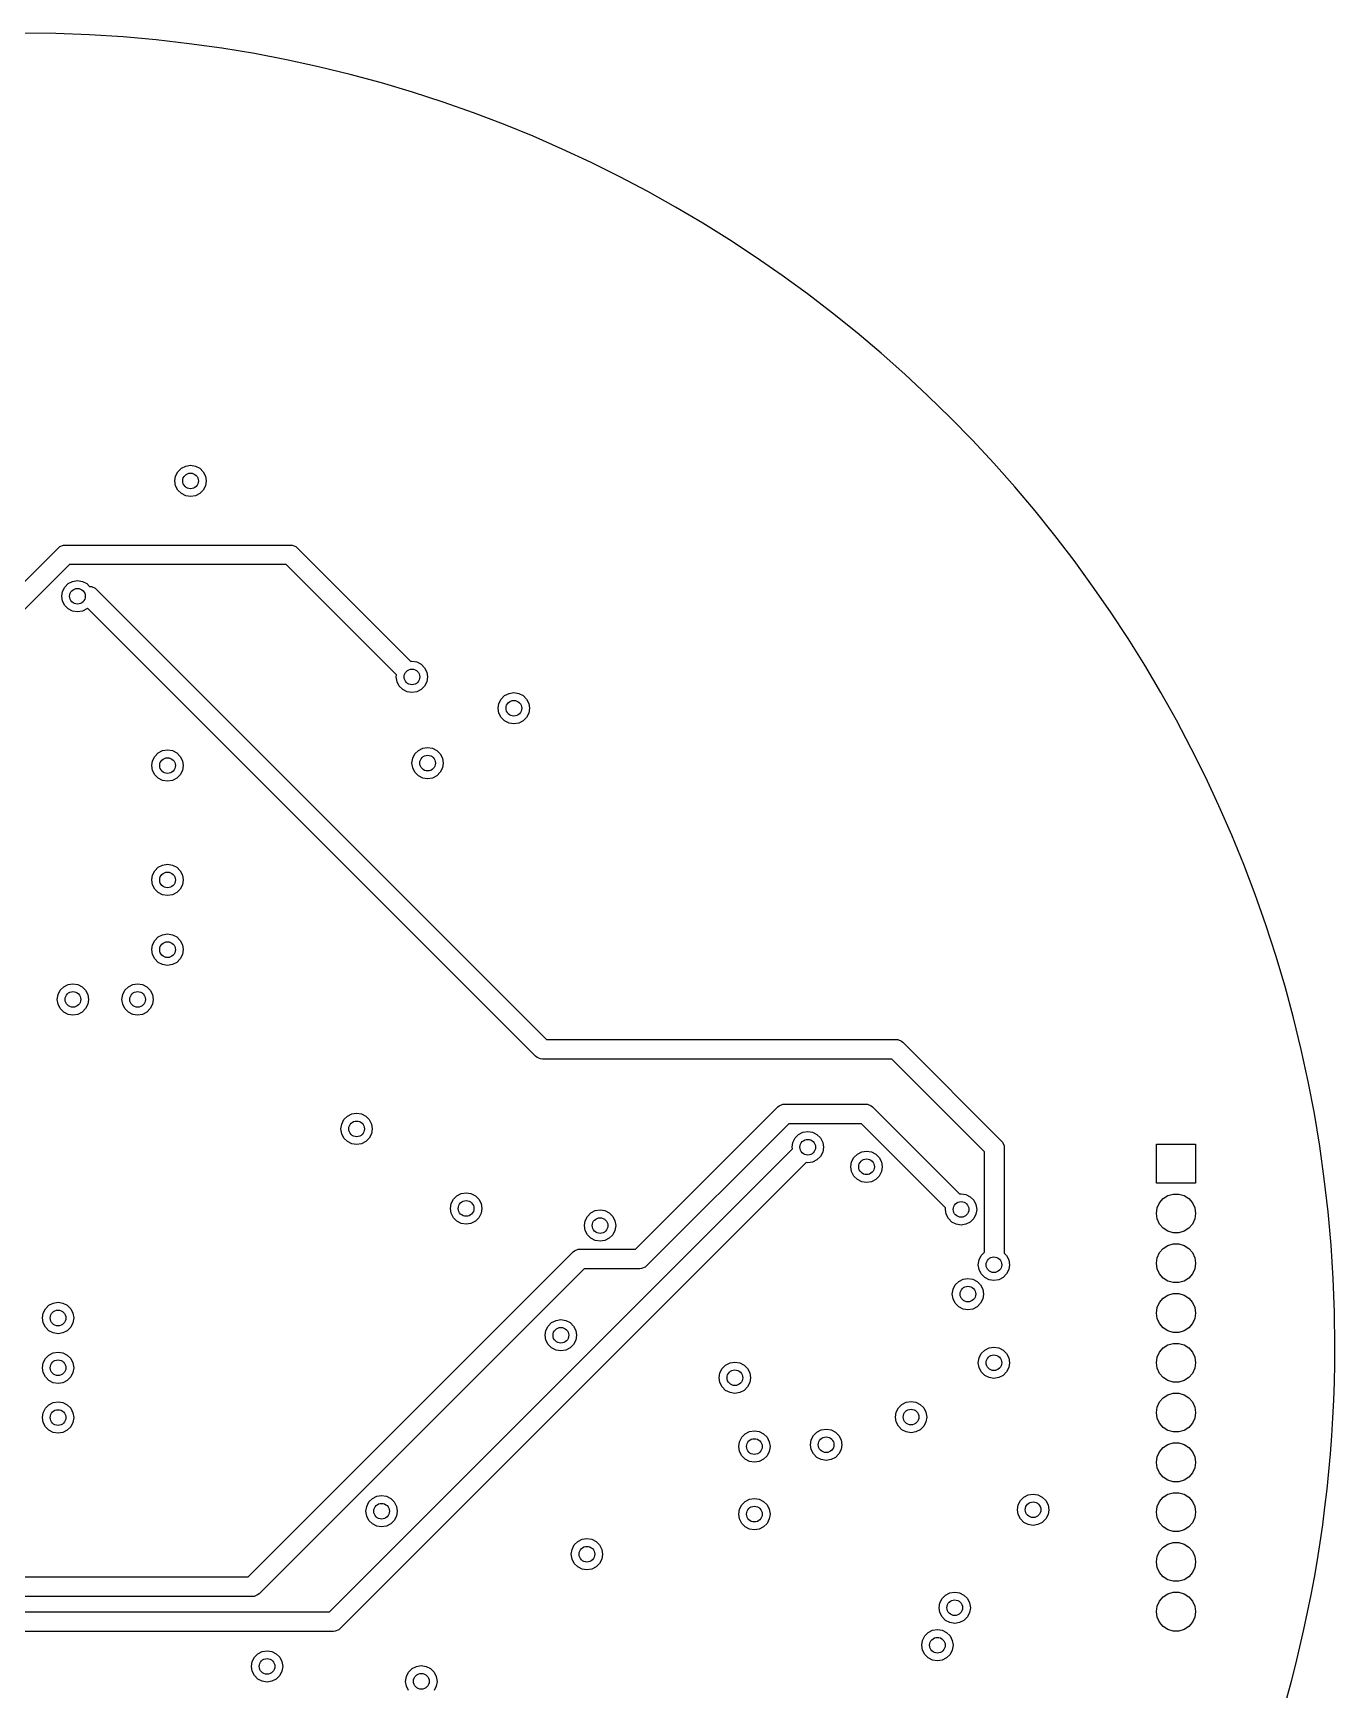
# Model space of a CAD drawing. Extents: x 116 to 183, y -110.2 to -37.6.
# Drawn here: x 149.73 to 182.95, y -79.85 to -37.57 of the extents above; entities that cross this region are included whole.
import ezdxf

# ---------------------------------------------------------------- set-up
doc = ezdxf.new("R2010")
doc.units = 0
doc.layers.add('BLACK', color=7, linetype='CONTINUOUS')

msp = doc.modelspace()

# ---------------------------------------------------------------- linework, layer by layer
at = {"layer": 'BLACK', "linetype": 'CONTINUOUS'}
for p, q in [((153.626393, -48.619577), (153.75, -48.6)), ((153.75, -48.6), (153.873607, -48.619577)), ((153.35, -49), (153.369577, -48.876393)), ((153.369577, -49.123607), (153.35, -49)), ((153.369577, -48.876393), (153.426393, -48.764886)), ((153.426393, -48.764886), (153.514886, -48.676393)), ((153.514886, -48.676393), (153.626393, -48.619577)), ((153.873607, -48.619577), (153.985114, -48.676393)), ((153.985114, -48.676393), (154.073607, -48.764886)), ((154.073607, -48.764886), (154.130423, -48.876393)), ((154.130423, -48.876393), (154.15, -49)), ((154.15, -49), (154.130423, -49.123607)), ((153.426393, -49.235114), (153.369577, -49.123607)), ((153.514886, -49.323607), (153.426393, -49.235114)), ((153.626393, -49.380423), (153.514886, -49.323607)), ((153.75, -49.4), (153.626393, -49.380423)), ((153.873607, -49.380423), (153.75, -49.4)), ((153.985114, -49.323607), (153.873607, -49.380423)), ((154.073607, -49.235114), (153.985114, -49.323607)), ((154.130423, -49.123607), (154.073607, -49.235114)), ((141.262223, -59.823562), (150.377562, -50.708223)), ((150.377562, -50.708223), (150.415441, -50.677137)), ((150.415441, -50.677137), (150.415446, -50.677133)), ((150.415446, -50.677133), (150.505566, -50.639804)), ((150.505566, -50.639804), (150.554339, -50.635)), ((150.554339, -50.635), (156.295, -50.635)), ((156.295, -50.635), (156.343773, -50.639804)), ((156.343773, -50.639804), (156.433893, -50.677133)), ((156.433893, -50.677133), (156.433897, -50.677137)), ((156.433897, -50.677137), (156.471777, -50.708223)), ((156.471777, -50.708223), (159.368537, -53.604983)), ((150.657893, -51.135), (141.689, -60.103893)), ((156.191446, -51.135), (150.657893, -51.135)), ((159.007717, -53.951271), (156.191446, -51.135)), ((150.629886, -51.619393), (150.741393, -51.562577)), ((150.741393, -51.562577), (150.865, -51.543)), ((150.865, -51.543), (150.988607, -51.562577)), ((150.988607, -51.562577), (151.100114, -51.619393)), ((150.465, -51.943), (150.484577, -51.819393)), ((150.484577, -52.066607), (150.465, -51.943)), ((150.484577, -51.819393), (150.541393, -51.707886)), ((150.541393, -51.707886), (150.629886, -51.619393)), ((151.100114, -51.619393), (151.173799, -51.693078)), ((151.173799, -51.693078), (151.221773, -51.697804)), ((151.221773, -51.697804), (151.311893, -51.735133)), ((151.311893, -51.735133), (151.311897, -51.735137)), ((151.311897, -51.735137), (151.349777, -51.766223)), ((151.349777, -51.766223), (162.833554, -63.25)), ((150.541393, -52.178114), (150.484577, -52.066607)), ((150.629886, -52.266607), (150.541393, -52.178114)), ((150.741393, -52.323423), (150.629886, -52.266607)), ((150.865, -52.343), (150.741393, -52.323423)), ((150.988607, -52.323423), (150.865, -52.343)), ((151.100114, -52.266607), (150.988607, -52.323423)), ((151.121583, -52.245137), (151.100114, -52.266607)), ((162.553223, -63.676777), (151.121583, -52.245137)), ((159.368537, -53.604983), (159.4, -53.6)), ((159.4, -53.6), (159.523607, -53.619577)), ((159.523607, -53.619577), (159.635114, -53.676393)), ((159.635114, -53.676393), (159.723607, -53.764886)), ((159, -54), (159.007717, -53.951271)), ((159.019577, -54.123607), (159, -54)), ((159.723607, -53.764886), (159.780423, -53.876393)), ((159.780423, -53.876393), (159.8, -54)), ((159.8, -54), (159.780423, -54.123607)), ((159.076393, -54.235114), (159.019577, -54.123607)), ((159.164886, -54.323607), (159.076393, -54.235114)), ((159.276393, -54.380423), (159.164886, -54.323607)), ((159.4, -54.4), (159.276393, -54.380423)), ((159.523607, -54.380423), (159.4, -54.4)), ((159.635114, -54.323607), (159.523607, -54.380423)), ((159.723607, -54.235114), (159.635114, -54.323607)), ((159.780423, -54.123607), (159.723607, -54.235114)), ((161.676393, -54.564886), (161.764886, -54.476393)), ((161.764886, -54.476393), (161.876393, -54.419577)), ((161.876393, -54.419577), (162, -54.4)), ((162, -54.4), (162.123607, -54.419577)), ((162.123607, -54.419577), (162.235114, -54.476393)), ((162.235114, -54.476393), (162.323607, -54.564886)), ((161.6, -54.8), (161.619577, -54.676393)), ((161.619577, -54.923607), (161.6, -54.8)), ((161.619577, -54.676393), (161.676393, -54.564886)), ((161.676393, -55.035114), (161.619577, -54.923607)), ((162.323607, -54.564886), (162.380423, -54.676393)), ((162.380423, -54.923607), (162.323607, -55.035114)), ((162.380423, -54.676393), (162.4, -54.8)), ((162.4, -54.8), (162.380423, -54.923607)), ((161.764886, -55.123607), (161.676393, -55.035114)), ((161.876393, -55.180423), (161.764886, -55.123607)), ((162, -55.2), (161.876393, -55.180423)), ((162.123607, -55.180423), (162, -55.2)), ((162.235114, -55.123607), (162.123607, -55.180423)), ((162.323607, -55.035114), (162.235114, -55.123607)), ((152.762, -56.262564), (152.781577, -56.138957)), ((152.781577, -56.138957), (152.838393, -56.02745)), ((152.838393, -56.02745), (152.926886, -55.938957)), ((152.926886, -55.938957), (153.038393, -55.882141)), ((153.038393, -55.882141), (153.162, -55.862564)), ((153.162, -55.862564), (153.285607, -55.882141)), ((153.285607, -55.882141), (153.397114, -55.938957)), ((153.397114, -55.938957), (153.485607, -56.02745)), ((153.485607, -56.02745), (153.542423, -56.138957)), ((153.542423, -56.138957), (153.562, -56.262564)), ((159.4, -56.2), (159.419577, -56.076393)), ((159.419577, -56.323607), (159.4, -56.2)), ((159.419577, -56.076393), (159.476393, -55.964886)), ((159.476393, -55.964886), (159.564886, -55.876393)), ((159.564886, -55.876393), (159.676393, -55.819577)), ((159.676393, -55.819577), (159.8, -55.8)), ((159.8, -55.8), (159.923607, -55.819577)), ((159.923607, -55.819577), (160.035114, -55.876393)), ((160.035114, -55.876393), (160.123607, -55.964886)), ((160.123607, -55.964886), (160.180423, -56.076393)), ((160.180423, -56.076393), (160.2, -56.2)), ((160.2, -56.2), (160.180423, -56.323607)), ((152.781577, -56.386171), (152.762, -56.262564)), ((152.838393, -56.497678), (152.781577, -56.386171)), ((152.926886, -56.586171), (152.838393, -56.497678)), ((153.038393, -56.642987), (152.926886, -56.586171)), ((153.162, -56.662564), (153.038393, -56.642987)), ((153.285607, -56.642987), (153.162, -56.662564)), ((153.397114, -56.586171), (153.285607, -56.642987)), ((153.485607, -56.497678), (153.397114, -56.586171)), ((153.542423, -56.386171), (153.485607, -56.497678)), ((153.562, -56.262564), (153.542423, -56.386171)), ((159.476393, -56.435114), (159.419577, -56.323607)), ((159.564886, -56.523607), (159.476393, -56.435114)), ((159.676393, -56.580423), (159.564886, -56.523607)), ((159.8, -56.6), (159.676393, -56.580423)), ((159.923607, -56.580423), (159.8, -56.6)), ((160.035114, -56.523607), (159.923607, -56.580423)), ((160.123607, -56.435114), (160.035114, -56.523607)), ((160.180423, -56.323607), (160.123607, -56.435114)), ((152.762, -59.182), (152.781577, -59.058393)), ((152.781577, -59.058393), (152.838393, -58.946886)), ((152.838393, -58.946886), (152.926886, -58.858393)), ((152.926886, -58.858393), (153.038393, -58.801577)), ((153.038393, -58.801577), (153.162, -58.782)), ((153.162, -58.782), (153.285607, -58.801577)), ((153.285607, -58.801577), (153.397114, -58.858393)), ((153.397114, -58.858393), (153.485607, -58.946886)), ((153.485607, -58.946886), (153.542423, -59.058393)), ((153.542423, -59.058393), (153.562, -59.182)), ((152.781577, -59.305607), (152.762, -59.182)), ((152.838393, -59.417114), (152.781577, -59.305607)), ((152.926886, -59.505607), (152.838393, -59.417114)), ((153.038393, -59.562423), (152.926886, -59.505607)), ((153.162, -59.582), (153.038393, -59.562423)), ((153.285607, -59.562423), (153.162, -59.582)), ((153.397114, -59.505607), (153.285607, -59.562423)), ((153.485607, -59.417114), (153.397114, -59.505607)), ((153.542423, -59.305607), (153.485607, -59.417114)), ((153.562, -59.182), (153.542423, -59.305607)), ((152.762, -60.96), (152.781577, -60.836393)), ((152.781577, -60.836393), (152.838393, -60.724886)), ((152.838393, -60.724886), (152.926886, -60.636393)), ((152.926886, -60.636393), (153.038393, -60.579577)), ((153.038393, -60.579577), (153.162, -60.56)), ((153.162, -60.56), (153.285607, -60.579577)), ((153.285607, -60.579577), (153.397114, -60.636393)), ((153.397114, -60.636393), (153.485607, -60.724886)), ((153.485607, -60.724886), (153.542423, -60.836393)), ((153.542423, -60.836393), (153.562, -60.96)), ((152.781577, -61.083607), (152.762, -60.96)), ((152.838393, -61.195114), (152.781577, -61.083607)), ((152.926886, -61.283607), (152.838393, -61.195114)), ((153.038393, -61.340423), (152.926886, -61.283607)), ((153.397114, -61.283607), (153.285607, -61.340423)), ((153.485607, -61.195114), (153.397114, -61.283607)), ((153.542423, -61.083607), (153.485607, -61.195114)), ((153.562, -60.96), (153.542423, -61.083607)), ((153.162, -61.36), (153.038393, -61.340423)), ((153.285607, -61.340423), (153.162, -61.36)), ((150.349, -62.23), (150.368577, -62.106393)), ((150.368577, -62.106393), (150.425393, -61.994886)), ((150.425393, -61.994886), (150.513886, -61.906393)), ((150.513886, -61.906393), (150.625393, -61.849577)), ((150.625393, -61.849577), (150.749, -61.83)), ((150.749, -61.83), (150.872607, -61.849577)), ((150.872607, -61.849577), (150.984114, -61.906393)), ((150.984114, -61.906393), (151.072607, -61.994886)), ((151.072607, -61.994886), (151.129423, -62.106393)), ((151.129423, -62.106393), (151.149, -62.23)), ((152, -62.23), (152.019577, -62.106393)), ((152.019577, -62.106393), (152.076393, -61.994886)), ((152.076393, -61.994886), (152.164886, -61.906393)), ((152.164886, -61.906393), (152.276393, -61.849577)), ((152.276393, -61.849577), (152.4, -61.83)), ((152.4, -61.83), (152.523607, -61.849577)), ((152.523607, -61.849577), (152.635114, -61.906393)), ((152.635114, -61.906393), (152.723607, -61.994886)), ((152.723607, -61.994886), (152.780423, -62.106393)), ((152.780423, -62.106393), (152.8, -62.23)), ((150.368577, -62.353607), (150.349, -62.23)), ((150.425393, -62.465114), (150.368577, -62.353607)), ((150.513886, -62.553607), (150.425393, -62.465114)), ((150.625393, -62.610423), (150.513886, -62.553607)), ((150.984114, -62.553607), (150.872607, -62.610423)), ((151.072607, -62.465114), (150.984114, -62.553607)), ((151.129423, -62.353607), (151.072607, -62.465114)), ((151.149, -62.23), (151.129423, -62.353607)), ((152.019577, -62.353607), (152, -62.23)), ((152.076393, -62.465114), (152.019577, -62.353607)), ((152.164886, -62.553607), (152.076393, -62.465114)), ((152.276393, -62.610423), (152.164886, -62.553607)), ((152.635114, -62.553607), (152.523607, -62.610423)), ((152.723607, -62.465114), (152.635114, -62.553607)), ((152.780423, -62.353607), (152.723607, -62.465114)), ((152.8, -62.23), (152.780423, -62.353607)), ((150.749, -62.63), (150.625393, -62.610423)), ((150.872607, -62.610423), (150.749, -62.63)), ((152.4, -62.63), (152.276393, -62.610423)), ((152.523607, -62.610423), (152.4, -62.63)), ((162.833554, -63.25), (171.75, -63.25)), ((171.75, -63.25), (171.798773, -63.254804)), ((171.798773, -63.254804), (171.888893, -63.292133)), ((171.888893, -63.292133), (171.888897, -63.292137)), ((171.888897, -63.292137), (171.926777, -63.323223)), ((171.926777, -63.323223), (174.439277, -65.835724)), ((162.591102, -63.707862), (162.553223, -63.676777)), ((162.591107, -63.707867), (162.591102, -63.707862)), ((162.681227, -63.745196), (162.591107, -63.707867)), ((162.73, -63.75), (162.681227, -63.745196)), ((171.646446, -63.75), (162.73, -63.75)), ((174.0125, -66.116053), (171.646446, -63.75)), ((165.107446, -68.6), (168.734223, -64.973223)), ((168.734223, -64.973223), (168.772102, -64.942137)), ((168.772102, -64.942137), (168.772107, -64.942133)), ((168.772107, -64.942133), (168.862227, -64.904804)), ((168.862227, -64.904804), (168.911, -64.9)), ((168.911, -64.9), (170.975, -64.9)), ((170.975, -64.9), (171.023773, -64.904804)), ((171.023773, -64.904804), (171.113893, -64.942133)), ((171.113893, -64.942133), (171.113897, -64.942137)), ((171.113897, -64.942137), (171.151777, -64.973223)), ((171.151777, -64.973223), (173.372403, -67.19385)), ((157.588, -65.532), (157.607577, -65.408393)), ((157.607577, -65.408393), (157.664393, -65.296886)), ((157.664393, -65.296886), (157.752886, -65.208393)), ((157.752886, -65.208393), (157.864393, -65.151577)), ((157.864393, -65.151577), (157.988, -65.132)), ((157.988, -65.132), (158.111607, -65.151577)), ((158.111607, -65.151577), (158.223114, -65.208393)), ((158.223114, -65.208393), (158.311607, -65.296886)), ((158.311607, -65.296886), (158.368423, -65.408393)), ((158.368423, -65.408393), (158.388, -65.532)), ((169.014554, -65.4), (165.387777, -69.026777)), ((170.871446, -65.4), (169.014554, -65.4)), ((173.01885, -67.547403), (170.871446, -65.4)), ((157.607577, -65.655607), (157.588, -65.532)), ((157.664393, -65.767114), (157.607577, -65.655607)), ((157.752886, -65.855607), (157.664393, -65.767114)), ((157.864393, -65.912423), (157.752886, -65.855607)), ((157.988, -65.932), (157.864393, -65.912423)), ((158.111607, -65.912423), (157.988, -65.932)), ((158.223114, -65.855607), (158.111607, -65.912423)), ((158.311607, -65.767114), (158.223114, -65.855607)), ((158.368423, -65.655607), (158.311607, -65.767114)), ((158.388, -65.532), (158.368423, -65.655607)), ((169.1, -66), (169.119577, -65.876393)), ((169.119577, -65.876393), (169.176393, -65.764886)), ((169.176393, -65.764886), (169.264886, -65.676393)), ((169.264886, -65.676393), (169.376393, -65.619577)), ((169.376393, -65.619577), (169.5, -65.6)), ((169.5, -65.6), (169.623607, -65.619577)), ((169.623607, -65.619577), (169.735114, -65.676393)), ((169.735114, -65.676393), (169.823607, -65.764886)), ((169.823607, -65.764886), (169.880423, -65.876393)), ((169.880423, -65.876393), (169.9, -66)), ((174.439277, -65.835724), (174.470368, -65.873608)), ((174.470368, -65.873608), (174.507697, -65.963728)), ((178.396, -66.921), (178.396, -65.921)), ((178.396, -65.921), (179.396, -65.921)), ((179.396, -65.921), (179.396, -66.921)), ((157.291446, -77.855), (169.10635, -66.040095)), ((169.10635, -66.040095), (169.1, -66)), ((169.735114, -66.323607), (169.623607, -66.380423)), ((169.823607, -66.235114), (169.735114, -66.323607)), ((169.880423, -66.123607), (169.823607, -66.235114)), ((169.9, -66), (169.880423, -66.123607)), ((170.619577, -66.376393), (170.676393, -66.264886)), ((170.676393, -66.264886), (170.764886, -66.176393)), ((170.764886, -66.176393), (170.876393, -66.119577)), ((170.876393, -66.119577), (171, -66.1)), ((171, -66.1), (171.123607, -66.119577)), ((171.123607, -66.119577), (171.235114, -66.176393)), ((171.235114, -66.176393), (171.323607, -66.264886)), ((171.323607, -66.264886), (171.380423, -66.376393)), ((174.0125, -68.678779), (174.0125, -66.116053)), ((174.507697, -65.963728), (174.507697, -65.963737)), ((174.507697, -65.963737), (174.5125, -66.0125)), ((174.5125, -66.0125), (174.5125, -68.703779)), ((169.459904, -66.393649), (157.571777, -78.281777)), ((169.5, -66.4), (169.459904, -66.393649)), ((169.623607, -66.380423), (169.5, -66.4)), ((170.6, -66.5), (170.619577, -66.376393)), ((170.619577, -66.623607), (170.6, -66.5)), ((170.676393, -66.735114), (170.619577, -66.623607)), ((170.764886, -66.823607), (170.676393, -66.735114)), ((171.323607, -66.735114), (171.235114, -66.823607)), ((171.380423, -66.623607), (171.323607, -66.735114)), ((171.380423, -66.376393), (171.4, -66.5)), ((171.4, -66.5), (171.380423, -66.623607)), ((160.546886, -67.240393), (160.658393, -67.183577)), ((160.658393, -67.183577), (160.782, -67.164)), ((160.782, -67.164), (160.905607, -67.183577)), ((160.905607, -67.183577), (161.017114, -67.240393)), ((170.876393, -66.880423), (170.764886, -66.823607)), ((171, -66.9), (170.876393, -66.880423)), ((171.123607, -66.880423), (171, -66.9)), ((171.235114, -66.823607), (171.123607, -66.880423)), ((173.372403, -67.19385), (173.4125, -67.1875)), ((173.4125, -67.1875), (173.536107, -67.207077)), ((173.536107, -67.207077), (173.647614, -67.263893)), ((179.396, -66.921), (178.396, -66.921)), ((178.688292, -67.236184), (178.824843, -67.196089)), ((178.824843, -67.196089), (178.967157, -67.196089)), ((178.967157, -67.196089), (179.103708, -67.236184)), ((160.382, -67.564), (160.401577, -67.440393)), ((160.401577, -67.687607), (160.382, -67.564)), ((160.401577, -67.440393), (160.458393, -67.328886)), ((160.458393, -67.328886), (160.546886, -67.240393)), ((161.017114, -67.240393), (161.105607, -67.328886)), ((161.105607, -67.328886), (161.162423, -67.440393)), ((161.162423, -67.440393), (161.182, -67.564)), ((161.182, -67.564), (161.162423, -67.687607)), ((163.964886, -67.676393), (164.076393, -67.619577)), ((164.076393, -67.619577), (164.2, -67.6)), ((164.2, -67.6), (164.323607, -67.619577)), ((164.323607, -67.619577), (164.435114, -67.676393)), ((173.0125, -67.5875), (173.01885, -67.547403)), ((173.032077, -67.711107), (173.0125, -67.5875)), ((173.647614, -67.263893), (173.736107, -67.352386)), ((173.736107, -67.352386), (173.792923, -67.463893)), ((173.792923, -67.463893), (173.8125, -67.5875)), ((173.8125, -67.5875), (173.792923, -67.711107)), ((178.396, -67.691), (178.416254, -67.550134)), ((178.416254, -67.550134), (178.475373, -67.42068)), ((178.475373, -67.42068), (178.56857, -67.313125)), ((178.56857, -67.313125), (178.688292, -67.236184)), ((179.103708, -67.236184), (179.22343, -67.313125)), ((179.22343, -67.313125), (179.316627, -67.42068)), ((179.316627, -67.42068), (179.375746, -67.550134)), ((179.375746, -67.550134), (179.396, -67.691)), ((160.458393, -67.799114), (160.401577, -67.687607)), ((160.546886, -67.887607), (160.458393, -67.799114)), ((160.658393, -67.944423), (160.546886, -67.887607)), ((160.782, -67.964), (160.658393, -67.944423)), ((160.905607, -67.944423), (160.782, -67.964)), ((161.017114, -67.887607), (160.905607, -67.944423)), ((161.105607, -67.799114), (161.017114, -67.887607)), ((161.162423, -67.687607), (161.105607, -67.799114)), ((163.8, -68), (163.819577, -67.876393)), ((163.819577, -68.123607), (163.8, -68)), ((163.819577, -67.876393), (163.876393, -67.764886)), ((163.876393, -67.764886), (163.964886, -67.676393)), ((164.435114, -67.676393), (164.523607, -67.764886)), ((164.523607, -67.764886), (164.580423, -67.876393)), ((164.580423, -67.876393), (164.6, -68)), ((164.6, -68), (164.580423, -68.123607)), ((173.088893, -67.822614), (173.032077, -67.711107)), ((173.177386, -67.911107), (173.088893, -67.822614)), ((173.288893, -67.967923), (173.177386, -67.911107)), ((173.4125, -67.9875), (173.288893, -67.967923)), ((173.536107, -67.967923), (173.4125, -67.9875)), ((173.647614, -67.911107), (173.536107, -67.967923)), ((173.736107, -67.822614), (173.647614, -67.911107)), ((173.792923, -67.711107), (173.736107, -67.822614)), ((178.416254, -67.831866), (178.396, -67.691)), ((178.475373, -67.96132), (178.416254, -67.831866)), ((178.56857, -68.068875), (178.475373, -67.96132)), ((179.316627, -67.96132), (179.22343, -68.068875)), ((179.375746, -67.831866), (179.316627, -67.96132)), ((179.396, -67.691), (179.375746, -67.831866)), ((163.876393, -68.235114), (163.819577, -68.123607)), ((163.964886, -68.323607), (163.876393, -68.235114)), ((164.076393, -68.380423), (163.964886, -68.323607)), ((164.2, -68.4), (164.076393, -68.380423)), ((164.323607, -68.380423), (164.2, -68.4)), ((164.435114, -68.323607), (164.323607, -68.380423)), ((164.523607, -68.235114), (164.435114, -68.323607)), ((164.580423, -68.123607), (164.523607, -68.235114)), ((178.688292, -68.145816), (178.56857, -68.068875)), ((178.824843, -68.185911), (178.688292, -68.145816)), ((178.688292, -68.506184), (178.824843, -68.466089)), ((178.967157, -68.185911), (178.824843, -68.185911)), ((178.824843, -68.466089), (178.967157, -68.466089)), ((179.103708, -68.145816), (178.967157, -68.185911)), ((178.967157, -68.466089), (179.103708, -68.506184)), ((179.22343, -68.068875), (179.103708, -68.145816)), ((155.217446, -76.966), (163.510224, -68.673223)), ((163.510224, -68.673223), (163.548108, -68.642132)), ((163.548108, -68.642132), (163.638228, -68.604803)), ((163.638228, -68.604803), (163.638237, -68.604803)), ((163.638237, -68.604803), (163.687, -68.6)), ((163.687, -68.6), (165.107446, -68.6)), ((173.85, -69), (173.869577, -68.876393)), ((173.869577, -68.876393), (173.926393, -68.764886)), ((173.926393, -68.764886), (174.0125, -68.678779)), ((174.5125, -68.703779), (174.573607, -68.764886)), ((174.573607, -68.764886), (174.630423, -68.876393)), ((174.630423, -68.876393), (174.65, -69)), ((178.396, -68.961), (178.416254, -68.820134)), ((178.416254, -68.820134), (178.475373, -68.69068)), ((178.475373, -68.69068), (178.56857, -68.583125)), ((178.56857, -68.583125), (178.688292, -68.506184)), ((179.103708, -68.506184), (179.22343, -68.583125)), ((179.22343, -68.583125), (179.316627, -68.69068)), ((179.316627, -68.69068), (179.375746, -68.820134)), ((179.375746, -68.820134), (179.396, -68.961)), ((163.790553, -69.1), (155.497777, -77.392777)), ((165.211, -69.1), (163.790553, -69.1)), ((165.259773, -69.095196), (165.211, -69.1)), ((165.349893, -69.057867), (165.259773, -69.095196)), ((165.349897, -69.057862), (165.349893, -69.057867)), ((165.387777, -69.026777), (165.349897, -69.057862)), ((173.869577, -69.123607), (173.85, -69)), ((173.926393, -69.235114), (173.869577, -69.123607)), ((174.014886, -69.323607), (173.926393, -69.235114)), ((174.126393, -69.380423), (174.014886, -69.323607)), ((174.485114, -69.323607), (174.373607, -69.380423)), ((174.573607, -69.235114), (174.485114, -69.323607)), ((174.630423, -69.123607), (174.573607, -69.235114)), ((174.65, -69), (174.630423, -69.123607)), ((178.416254, -69.101866), (178.396, -68.961)), ((178.475373, -69.23132), (178.416254, -69.101866)), ((178.56857, -69.338875), (178.475373, -69.23132)), ((179.316627, -69.23132), (179.22343, -69.338875)), ((179.375746, -69.101866), (179.316627, -69.23132)), ((179.396, -68.961), (179.375746, -69.101866)), ((173.186598, -69.748267), (173.206175, -69.62466)), ((173.206175, -69.871874), (173.186598, -69.748267)), ((173.206175, -69.62466), (173.262991, -69.513153)), ((173.262991, -69.513153), (173.351484, -69.42466)), ((173.351484, -69.42466), (173.462991, -69.367844)), ((173.462991, -69.367844), (173.586598, -69.348267)), ((173.586598, -69.348267), (173.710205, -69.367844)), ((173.710205, -69.367844), (173.821712, -69.42466)), ((173.821712, -69.42466), (173.910205, -69.513153)), ((173.910205, -69.513153), (173.967021, -69.62466)), ((173.967021, -69.62466), (173.986598, -69.748267)), ((173.986598, -69.748267), (173.967021, -69.871874)), ((174.25, -69.4), (174.126393, -69.380423)), ((174.373607, -69.380423), (174.25, -69.4)), ((178.688292, -69.415816), (178.56857, -69.338875)), ((178.824843, -69.455911), (178.688292, -69.415816)), ((178.688292, -69.776184), (178.824843, -69.736089)), ((178.967157, -69.455911), (178.824843, -69.455911)), ((178.824843, -69.736089), (178.967157, -69.736089)), ((179.103708, -69.415816), (178.967157, -69.455911)), ((178.967157, -69.736089), (179.103708, -69.776184)), ((179.22343, -69.338875), (179.103708, -69.415816)), ((149.987577, -70.234393), (150.044393, -70.122886)), ((150.044393, -70.122886), (150.132886, -70.034393)), ((150.132886, -70.034393), (150.244393, -69.977577)), ((150.244393, -69.977577), (150.368, -69.958)), ((150.368, -69.958), (150.491607, -69.977577)), ((150.491607, -69.977577), (150.603114, -70.034393)), ((150.603114, -70.034393), (150.691607, -70.122886)), ((150.691607, -70.122886), (150.748423, -70.234393)), ((173.262991, -69.983381), (173.206175, -69.871874)), ((173.351484, -70.071874), (173.262991, -69.983381)), ((173.462991, -70.12869), (173.351484, -70.071874)), ((173.586598, -70.148267), (173.462991, -70.12869)), ((173.710205, -70.12869), (173.586598, -70.148267)), ((173.821712, -70.071874), (173.710205, -70.12869)), ((173.910205, -69.983381), (173.821712, -70.071874)), ((173.967021, -69.871874), (173.910205, -69.983381)), ((178.396, -70.231), (178.416254, -70.090134)), ((178.416254, -70.090134), (178.475373, -69.96068)), ((178.475373, -69.96068), (178.56857, -69.853125)), ((178.56857, -69.853125), (178.688292, -69.776184)), ((179.103708, -69.776184), (179.22343, -69.853125)), ((179.22343, -69.853125), (179.316627, -69.96068)), ((179.316627, -69.96068), (179.375746, -70.090134)), ((179.375746, -70.090134), (179.396, -70.231)), ((149.968, -70.358), (149.987577, -70.234393)), ((149.987577, -70.481607), (149.968, -70.358)), ((150.044393, -70.593114), (149.987577, -70.481607)), ((150.132886, -70.681607), (150.044393, -70.593114)), ((150.691607, -70.593114), (150.603114, -70.681607)), ((150.748423, -70.481607), (150.691607, -70.593114)), ((150.748423, -70.234393), (150.768, -70.358)), ((150.768, -70.358), (150.748423, -70.481607)), ((162.819577, -70.676393), (162.876393, -70.564886)), ((162.876393, -70.564886), (162.964886, -70.476393)), ((162.964886, -70.476393), (163.076393, -70.419577)), ((163.076393, -70.419577), (163.2, -70.4)), ((163.2, -70.4), (163.323607, -70.419577)), ((163.323607, -70.419577), (163.435114, -70.476393)), ((163.435114, -70.476393), (163.523607, -70.564886)), ((163.523607, -70.564886), (163.580423, -70.676393)), ((178.416254, -70.371866), (178.396, -70.231)), ((178.475373, -70.50132), (178.416254, -70.371866)), ((178.56857, -70.608875), (178.475373, -70.50132)), ((179.316627, -70.50132), (179.22343, -70.608875)), ((179.375746, -70.371866), (179.316627, -70.50132)), ((179.396, -70.231), (179.375746, -70.371866)), ((150.244393, -70.738423), (150.132886, -70.681607)), ((150.368, -70.758), (150.244393, -70.738423)), ((150.491607, -70.738423), (150.368, -70.758)), ((150.603114, -70.681607), (150.491607, -70.738423)), ((162.8, -70.8), (162.819577, -70.676393)), ((162.819577, -70.923607), (162.8, -70.8)), ((162.876393, -71.035114), (162.819577, -70.923607)), ((163.580423, -70.923607), (163.523607, -71.035114)), ((163.580423, -70.676393), (163.6, -70.8)), ((163.6, -70.8), (163.580423, -70.923607)), ((178.688292, -70.685816), (178.56857, -70.608875)), ((178.824843, -70.725911), (178.688292, -70.685816)), ((178.688292, -71.046184), (178.824843, -71.006089)), ((178.967157, -70.725911), (178.824843, -70.725911)), ((178.824843, -71.006089), (178.967157, -71.006089)), ((179.103708, -70.685816), (178.967157, -70.725911)), ((178.967157, -71.006089), (179.103708, -71.046184)), ((179.22343, -70.608875), (179.103708, -70.685816)), ((149.987577, -71.504393), (150.044393, -71.392886)), ((150.044393, -71.392886), (150.132886, -71.304393)), ((150.132886, -71.304393), (150.244393, -71.247577)), ((150.244393, -71.247577), (150.368, -71.228)), ((150.368, -71.228), (150.491607, -71.247577)), ((150.491607, -71.247577), (150.603114, -71.304393)), ((150.603114, -71.304393), (150.691607, -71.392886)), ((150.691607, -71.392886), (150.748423, -71.504393)), ((162.964886, -71.123607), (162.876393, -71.035114)), ((163.076393, -71.180423), (162.964886, -71.123607)), ((163.2, -71.2), (163.076393, -71.180423)), ((163.323607, -71.180423), (163.2, -71.2)), ((163.435114, -71.123607), (163.323607, -71.180423)), ((163.523607, -71.035114), (163.435114, -71.123607)), ((173.85, -71.5), (173.869577, -71.376393)), ((173.869577, -71.376393), (173.926393, -71.264886)), ((173.926393, -71.264886), (174.014886, -71.176393)), ((174.014886, -71.176393), (174.126393, -71.119577)), ((174.126393, -71.119577), (174.25, -71.1)), ((174.25, -71.1), (174.373607, -71.119577)), ((174.373607, -71.119577), (174.485114, -71.176393)), ((174.485114, -71.176393), (174.573607, -71.264886)), ((174.573607, -71.264886), (174.630423, -71.376393)), ((174.630423, -71.376393), (174.65, -71.5)), ((178.396, -71.501), (178.416254, -71.360134)), ((178.416254, -71.360134), (178.475373, -71.23068)), ((178.475373, -71.23068), (178.56857, -71.123125)), ((178.56857, -71.123125), (178.688292, -71.046184)), ((179.103708, -71.046184), (179.22343, -71.123125)), ((179.22343, -71.123125), (179.316627, -71.23068)), ((179.316627, -71.23068), (179.375746, -71.360134)), ((179.375746, -71.360134), (179.396, -71.501)), ((149.968, -71.628), (149.987577, -71.504393)), ((149.987577, -71.751607), (149.968, -71.628)), ((150.044393, -71.863114), (149.987577, -71.751607)), ((150.748423, -71.751607), (150.691607, -71.863114)), ((150.748423, -71.504393), (150.768, -71.628)), ((150.768, -71.628), (150.748423, -71.751607)), ((167.24, -71.882), (167.259577, -71.758393)), ((167.259577, -71.758393), (167.316393, -71.646886)), ((167.316393, -71.646886), (167.404886, -71.558393)), ((167.404886, -71.558393), (167.516393, -71.501577)), ((167.516393, -71.501577), (167.64, -71.482)), ((167.64, -71.482), (167.763607, -71.501577)), ((167.763607, -71.501577), (167.875114, -71.558393)), ((167.875114, -71.558393), (167.963607, -71.646886)), ((167.963607, -71.646886), (168.020423, -71.758393)), ((168.020423, -71.758393), (168.04, -71.882)), ((173.869577, -71.623607), (173.85, -71.5)), ((173.926393, -71.735114), (173.869577, -71.623607)), ((174.014886, -71.823607), (173.926393, -71.735114)), ((174.126393, -71.880423), (174.014886, -71.823607)), ((174.485114, -71.823607), (174.373607, -71.880423)), ((174.573607, -71.735114), (174.485114, -71.823607)), ((174.630423, -71.623607), (174.573607, -71.735114)), ((174.65, -71.5), (174.630423, -71.623607)), ((178.416254, -71.641866), (178.396, -71.501)), ((178.475373, -71.77132), (178.416254, -71.641866)), ((178.56857, -71.878875), (178.475373, -71.77132)), ((179.316627, -71.77132), (179.22343, -71.878875)), ((179.375746, -71.641866), (179.316627, -71.77132)), ((179.396, -71.501), (179.375746, -71.641866)), ((150.132886, -71.951607), (150.044393, -71.863114)), ((150.244393, -72.008423), (150.132886, -71.951607)), ((150.368, -72.028), (150.244393, -72.008423)), ((150.491607, -72.008423), (150.368, -72.028)), ((150.603114, -71.951607), (150.491607, -72.008423)), ((150.691607, -71.863114), (150.603114, -71.951607)), ((167.259577, -72.005607), (167.24, -71.882)), ((167.316393, -72.117114), (167.259577, -72.005607)), ((167.404886, -72.205607), (167.316393, -72.117114)), ((167.516393, -72.262423), (167.404886, -72.205607)), ((167.64, -72.282), (167.516393, -72.262423)), ((167.763607, -72.262423), (167.64, -72.282)), ((167.875114, -72.205607), (167.763607, -72.262423)), ((167.963607, -72.117114), (167.875114, -72.205607)), ((168.020423, -72.005607), (167.963607, -72.117114)), ((168.04, -71.882), (168.020423, -72.005607)), ((174.25, -71.9), (174.126393, -71.880423)), ((174.373607, -71.880423), (174.25, -71.9)), ((178.688292, -71.955816), (178.56857, -71.878875)), ((178.824843, -71.995911), (178.688292, -71.955816)), ((178.688292, -72.316184), (178.824843, -72.276089)), ((178.967157, -71.995911), (178.824843, -71.995911)), ((178.824843, -72.276089), (178.967157, -72.276089)), ((179.103708, -71.955816), (178.967157, -71.995911)), ((178.967157, -72.276089), (179.103708, -72.316184)), ((179.22343, -71.878875), (179.103708, -71.955816)), ((149.987577, -72.774393), (150.044393, -72.662886)), ((150.044393, -72.662886), (150.132886, -72.574393)), ((150.132886, -72.574393), (150.244393, -72.517577)), ((150.244393, -72.517577), (150.368, -72.498)), ((150.368, -72.498), (150.491607, -72.517577)), ((150.491607, -72.517577), (150.603114, -72.574393)), ((150.603114, -72.574393), (150.691607, -72.662886)), ((150.691607, -72.662886), (150.748423, -72.774393)), ((171.754577, -72.761393), (171.811393, -72.649886)), ((171.811393, -72.649886), (171.899886, -72.561393)), ((171.899886, -72.561393), (172.011393, -72.504577)), ((172.011393, -72.504577), (172.135, -72.485)), ((172.135, -72.485), (172.258607, -72.504577)), ((172.258607, -72.504577), (172.370114, -72.561393)), ((172.370114, -72.561393), (172.458607, -72.649886)), ((172.458607, -72.649886), (172.515423, -72.761393)), ((178.396, -72.771), (178.416254, -72.630134)), ((178.416254, -72.630134), (178.475373, -72.50068)), ((178.475373, -72.50068), (178.56857, -72.393125)), ((178.56857, -72.393125), (178.688292, -72.316184)), ((179.103708, -72.316184), (179.22343, -72.393125)), ((179.22343, -72.393125), (179.316627, -72.50068)), ((179.316627, -72.50068), (179.375746, -72.630134)), ((179.375746, -72.630134), (179.396, -72.771)), ((149.968, -72.898), (149.987577, -72.774393)), ((149.987577, -73.021607), (149.968, -72.898)), ((150.044393, -73.133114), (149.987577, -73.021607)), ((150.748423, -73.021607), (150.691607, -73.133114)), ((150.748423, -72.774393), (150.768, -72.898)), ((150.768, -72.898), (150.748423, -73.021607)), ((171.735, -72.885), (171.754577, -72.761393)), ((171.754577, -73.008607), (171.735, -72.885)), ((171.811393, -73.120114), (171.754577, -73.008607)), ((171.899886, -73.208607), (171.811393, -73.120114)), ((172.458607, -73.120114), (172.370114, -73.208607)), ((172.515423, -73.008607), (172.458607, -73.120114)), ((172.515423, -72.761393), (172.535, -72.885)), ((172.535, -72.885), (172.515423, -73.008607)), ((178.416254, -72.911866), (178.396, -72.771)), ((178.475373, -73.04132), (178.416254, -72.911866)), ((178.56857, -73.148875), (178.475373, -73.04132)), ((179.316627, -73.04132), (179.22343, -73.148875)), ((179.375746, -72.911866), (179.316627, -73.04132)), ((179.396, -72.771), (179.375746, -72.911866)), ((150.132886, -73.221607), (150.044393, -73.133114)), ((150.244393, -73.278423), (150.132886, -73.221607)), ((150.368, -73.298), (150.244393, -73.278423)), ((150.491607, -73.278423), (150.368, -73.298)), ((150.603114, -73.221607), (150.491607, -73.278423)), ((150.691607, -73.133114), (150.603114, -73.221607)), ((167.7375, -73.6375), (167.757077, -73.513893)), ((167.757077, -73.513893), (167.813893, -73.402386)), ((167.813893, -73.402386), (167.902386, -73.313893)), ((167.902386, -73.313893), (168.013893, -73.257077)), ((168.013893, -73.257077), (168.1375, -73.2375)), ((168.1375, -73.2375), (168.261107, -73.257077)), ((168.261107, -73.257077), (168.372614, -73.313893)), ((168.372614, -73.313893), (168.461107, -73.402386)), ((168.461107, -73.402386), (168.517923, -73.513893)), ((168.517923, -73.513893), (168.5375, -73.6375)), ((169.569367, -73.591926), (169.588944, -73.468319)), ((169.588944, -73.468319), (169.64576, -73.356812)), ((169.64576, -73.356812), (169.734253, -73.268319)), ((169.734253, -73.268319), (169.84576, -73.211503)), ((169.84576, -73.211503), (169.969367, -73.191926)), ((169.969367, -73.191926), (170.092974, -73.211503)), ((170.092974, -73.211503), (170.204481, -73.268319)), ((170.204481, -73.268319), (170.292974, -73.356812)), ((170.292974, -73.356812), (170.34979, -73.468319)), ((170.34979, -73.468319), (170.369367, -73.591926)), ((172.011393, -73.265423), (171.899886, -73.208607)), ((172.135, -73.285), (172.011393, -73.265423)), ((172.258607, -73.265423), (172.135, -73.285)), ((172.370114, -73.208607), (172.258607, -73.265423)), ((178.688292, -73.225816), (178.56857, -73.148875)), ((178.824843, -73.265911), (178.688292, -73.225816)), ((178.688292, -73.586184), (178.824843, -73.546089)), ((178.967157, -73.265911), (178.824843, -73.265911)), ((178.824843, -73.546089), (178.967157, -73.546089)), ((179.103708, -73.225816), (178.967157, -73.265911)), ((178.967157, -73.546089), (179.103708, -73.586184)), ((179.22343, -73.148875), (179.103708, -73.225816)), ((167.757077, -73.761107), (167.7375, -73.6375)), ((167.813893, -73.872614), (167.757077, -73.761107)), ((167.902386, -73.961107), (167.813893, -73.872614)), ((168.013893, -74.017923), (167.902386, -73.961107)), ((168.372614, -73.961107), (168.261107, -74.017923)), ((168.461107, -73.872614), (168.372614, -73.961107)), ((168.517923, -73.761107), (168.461107, -73.872614)), ((168.5375, -73.6375), (168.517923, -73.761107)), ((169.588944, -73.715533), (169.569367, -73.591926)), ((169.64576, -73.82704), (169.588944, -73.715533)), ((169.734253, -73.915533), (169.64576, -73.82704)), ((169.84576, -73.972349), (169.734253, -73.915533)), ((169.969367, -73.991926), (169.84576, -73.972349)), ((170.092974, -73.972349), (169.969367, -73.991926)), ((170.204481, -73.915533), (170.092974, -73.972349)), ((170.292974, -73.82704), (170.204481, -73.915533)), ((170.34979, -73.715533), (170.292974, -73.82704)), ((170.369367, -73.591926), (170.34979, -73.715533)), ((178.396, -74.041), (178.416254, -73.900134)), ((178.416254, -73.900134), (178.475373, -73.77068)), ((178.475373, -73.77068), (178.56857, -73.663125)), ((178.56857, -73.663125), (178.688292, -73.586184)), ((179.103708, -73.586184), (179.22343, -73.663125)), ((179.22343, -73.663125), (179.316627, -73.77068)), ((179.316627, -73.77068), (179.375746, -73.900134)), ((179.375746, -73.900134), (179.396, -74.041)), ((168.1375, -74.0375), (168.013893, -74.017923)), ((168.261107, -74.017923), (168.1375, -74.0375)), ((178.416254, -74.181866), (178.396, -74.041)), ((178.475373, -74.31132), (178.416254, -74.181866)), ((178.56857, -74.418875), (178.475373, -74.31132)), ((179.316627, -74.31132), (179.22343, -74.418875)), ((179.375746, -74.181866), (179.316627, -74.31132)), ((179.396, -74.041), (179.375746, -74.181866)), ((178.688292, -74.495816), (178.56857, -74.418875)), ((178.824843, -74.535911), (178.688292, -74.495816)), ((178.688292, -74.856184), (178.824843, -74.816089)), ((178.967157, -74.535911), (178.824843, -74.535911)), ((178.824843, -74.816089), (178.967157, -74.816089)), ((179.103708, -74.495816), (178.967157, -74.535911)), ((178.967157, -74.816089), (179.103708, -74.856184)), ((179.22343, -74.418875), (179.103708, -74.495816)), ((158.225323, -75.287754), (158.2449, -75.164147)), ((158.2449, -75.164147), (158.301716, -75.05264)), ((158.301716, -75.05264), (158.390209, -74.964147)), ((158.390209, -74.964147), (158.501716, -74.907331)), ((158.501716, -74.907331), (158.625323, -74.887754)), ((158.625323, -74.887754), (158.74893, -74.907331)), ((158.74893, -74.907331), (158.860437, -74.964147)), ((158.860437, -74.964147), (158.94893, -75.05264)), ((158.94893, -75.05264), (159.005746, -75.164147)), ((159.005746, -75.164147), (159.025323, -75.287754)), ((167.7375, -75.3625), (167.757077, -75.238893)), ((167.757077, -75.238893), (167.813893, -75.127386)), ((167.813893, -75.127386), (167.902386, -75.038893)), ((167.902386, -75.038893), (168.013893, -74.982077)), ((168.013893, -74.982077), (168.1375, -74.9625)), ((168.1375, -74.9625), (168.261107, -74.982077)), ((168.261107, -74.982077), (168.372614, -75.038893)), ((168.372614, -75.038893), (168.461107, -75.127386)), ((168.461107, -75.127386), (168.517923, -75.238893)), ((168.517923, -75.238893), (168.5375, -75.3625)), ((174.85, -75.25), (174.869577, -75.126393)), ((174.869577, -75.126393), (174.926393, -75.014886)), ((174.926393, -75.014886), (175.014886, -74.926393)), ((175.014886, -74.926393), (175.126393, -74.869577)), ((175.126393, -74.869577), (175.25, -74.85)), ((175.25, -74.85), (175.373607, -74.869577)), ((175.373607, -74.869577), (175.485114, -74.926393)), ((175.485114, -74.926393), (175.573607, -75.014886)), ((175.573607, -75.014886), (175.630423, -75.126393)), ((175.630423, -75.126393), (175.65, -75.25)), ((178.396, -75.311), (178.416254, -75.170134)), ((178.416254, -75.170134), (178.475373, -75.04068)), ((178.475373, -75.04068), (178.56857, -74.933125)), ((178.56857, -74.933125), (178.688292, -74.856184)), ((179.103708, -74.856184), (179.22343, -74.933125)), ((179.22343, -74.933125), (179.316627, -75.04068)), ((179.316627, -75.04068), (179.375746, -75.170134)), ((179.375746, -75.170134), (179.396, -75.311)), ((158.2449, -75.411361), (158.225323, -75.287754)), ((158.301716, -75.522868), (158.2449, -75.411361)), ((158.390209, -75.611361), (158.301716, -75.522868)), ((158.501716, -75.668177), (158.390209, -75.611361)), ((158.860437, -75.611361), (158.74893, -75.668177)), ((158.94893, -75.522868), (158.860437, -75.611361)), ((159.005746, -75.411361), (158.94893, -75.522868)), ((159.025323, -75.287754), (159.005746, -75.411361)), ((167.757077, -75.486107), (167.7375, -75.3625)), ((167.813893, -75.597614), (167.757077, -75.486107)), ((167.902386, -75.686107), (167.813893, -75.597614)), ((168.461107, -75.597614), (168.372614, -75.686107)), ((168.517923, -75.486107), (168.461107, -75.597614)), ((168.5375, -75.3625), (168.517923, -75.486107)), ((174.869577, -75.373607), (174.85, -75.25)), ((174.926393, -75.485114), (174.869577, -75.373607)), ((175.014886, -75.573607), (174.926393, -75.485114)), ((175.126393, -75.630423), (175.014886, -75.573607)), ((175.25, -75.65), (175.126393, -75.630423)), ((175.373607, -75.630423), (175.25, -75.65)), ((175.485114, -75.573607), (175.373607, -75.630423)), ((175.573607, -75.485114), (175.485114, -75.573607)), ((175.630423, -75.373607), (175.573607, -75.485114)), ((175.65, -75.25), (175.630423, -75.373607)), ((178.416254, -75.451866), (178.396, -75.311)), ((178.475373, -75.58132), (178.416254, -75.451866)), ((178.56857, -75.688875), (178.475373, -75.58132)), ((179.316627, -75.58132), (179.22343, -75.688875)), ((179.375746, -75.451866), (179.316627, -75.58132)), ((179.396, -75.311), (179.375746, -75.451866)), ((158.625323, -75.687754), (158.501716, -75.668177)), ((158.74893, -75.668177), (158.625323, -75.687754)), ((163.541393, -76.149886), (163.629886, -76.061393)), ((163.629886, -76.061393), (163.741393, -76.004577)), ((163.741393, -76.004577), (163.865, -75.985)), ((163.865, -75.985), (163.988607, -76.004577)), ((163.988607, -76.004577), (164.100114, -76.061393)), ((164.100114, -76.061393), (164.188607, -76.149886)), ((168.013893, -75.742923), (167.902386, -75.686107)), ((168.1375, -75.7625), (168.013893, -75.742923)), ((168.261107, -75.742923), (168.1375, -75.7625)), ((168.372614, -75.686107), (168.261107, -75.742923)), ((178.688292, -75.765816), (178.56857, -75.688875)), ((178.824843, -75.805911), (178.688292, -75.765816)), ((178.688292, -76.126184), (178.824843, -76.086089)), ((178.967157, -75.805911), (178.824843, -75.805911)), ((178.824843, -76.086089), (178.967157, -76.086089)), ((179.103708, -75.765816), (178.967157, -75.805911)), ((178.967157, -76.086089), (179.103708, -76.126184)), ((179.22343, -75.688875), (179.103708, -75.765816)), ((163.465, -76.385), (163.484577, -76.261393)), ((163.484577, -76.508607), (163.465, -76.385)), ((163.484577, -76.261393), (163.541393, -76.149886)), ((163.541393, -76.620114), (163.484577, -76.508607)), ((164.188607, -76.149886), (164.245423, -76.261393)), ((164.245423, -76.508607), (164.188607, -76.620114)), ((164.245423, -76.261393), (164.265, -76.385)), ((164.265, -76.385), (164.245423, -76.508607)), ((178.396, -76.581), (178.416254, -76.440134)), ((178.416254, -76.440134), (178.475373, -76.31068)), ((178.475373, -76.31068), (178.56857, -76.203125)), ((178.56857, -76.203125), (178.688292, -76.126184)), ((179.103708, -76.126184), (179.22343, -76.203125)), ((179.22343, -76.203125), (179.316627, -76.31068)), ((179.316627, -76.31068), (179.375746, -76.440134)), ((179.375746, -76.440134), (179.396, -76.581)), ((163.629886, -76.708607), (163.541393, -76.620114)), ((163.741393, -76.765423), (163.629886, -76.708607)), ((163.865, -76.785), (163.741393, -76.765423)), ((163.988607, -76.765423), (163.865, -76.785)), ((164.100114, -76.708607), (163.988607, -76.765423)), ((164.188607, -76.620114), (164.100114, -76.708607)), ((178.416254, -76.721866), (178.396, -76.581)), ((178.475373, -76.85132), (178.416254, -76.721866)), ((178.56857, -76.958875), (178.475373, -76.85132)), ((179.316627, -76.85132), (179.22343, -76.958875)), ((179.375746, -76.721866), (179.316627, -76.85132)), ((179.396, -76.581), (179.375746, -76.721866)), ((145.105826, -76.966), (155.217446, -76.966)), ((173.126393, -77.369577), (173.25, -77.35)), ((173.25, -77.35), (173.373607, -77.369577)), ((178.688292, -77.035816), (178.56857, -76.958875)), ((178.824843, -77.075911), (178.688292, -77.035816)), ((178.688292, -77.396184), (178.824843, -77.356089)), ((178.967157, -77.075911), (178.824843, -77.075911)), ((178.824843, -77.356089), (178.967157, -77.356089)), ((179.103708, -77.035816), (178.967157, -77.075911)), ((178.967157, -77.356089), (179.103708, -77.396184)), ((179.22343, -76.958875), (179.103708, -77.035816)), ((155.321, -77.466), (145.002272, -77.466)), ((155.369773, -77.461196), (155.321, -77.466)), ((155.459893, -77.423867), (155.369773, -77.461196)), ((155.459897, -77.423862), (155.459893, -77.423867)), ((155.497777, -77.392777), (155.459897, -77.423862)), ((172.85, -77.75), (172.869577, -77.626393)), ((172.869577, -77.873607), (172.85, -77.75)), ((172.869577, -77.626393), (172.926393, -77.514886)), ((172.926393, -77.514886), (173.014886, -77.426393)), ((173.014886, -77.426393), (173.126393, -77.369577)), ((173.373607, -77.369577), (173.485114, -77.426393)), ((173.485114, -77.426393), (173.573607, -77.514886)), ((173.573607, -77.514886), (173.630423, -77.626393)), ((173.630423, -77.626393), (173.65, -77.75)), ((173.65, -77.75), (173.630423, -77.873607)), ((178.396, -77.851), (178.416254, -77.710134)), ((178.416254, -77.710134), (178.475373, -77.58068)), ((178.475373, -77.58068), (178.56857, -77.473125)), ((178.56857, -77.473125), (178.688292, -77.396184)), ((179.103708, -77.396184), (179.22343, -77.473125)), ((179.22343, -77.473125), (179.316627, -77.58068)), ((179.316627, -77.58068), (179.375746, -77.710134)), ((179.375746, -77.710134), (179.396, -77.851)), ((144.756554, -77.855), (157.291446, -77.855)), ((172.926393, -77.985114), (172.869577, -77.873607)), ((173.014886, -78.073607), (172.926393, -77.985114)), ((173.126393, -78.130423), (173.014886, -78.073607)), ((173.25, -78.15), (173.126393, -78.130423)), ((173.373607, -78.130423), (173.25, -78.15)), ((173.485114, -78.073607), (173.373607, -78.130423)), ((173.573607, -77.985114), (173.485114, -78.073607)), ((173.630423, -77.873607), (173.573607, -77.985114)), ((178.416254, -77.991866), (178.396, -77.851)), ((178.475373, -78.12132), (178.416254, -77.991866)), ((178.56857, -78.228875), (178.475373, -78.12132)), ((179.316627, -78.12132), (179.22343, -78.228875)), ((179.375746, -77.991866), (179.316627, -78.12132)), ((179.396, -77.851), (179.375746, -77.991866)), ((157.395, -78.355), (144.653, -78.355)), ((157.443773, -78.350196), (157.395, -78.355)), ((157.533893, -78.312867), (157.443773, -78.350196)), ((157.533897, -78.312862), (157.533893, -78.312867)), ((157.571777, -78.281777), (157.533897, -78.312862)), ((172.407951, -78.707207), (172.427528, -78.5836)), ((172.427528, -78.5836), (172.484344, -78.472093)), ((172.484344, -78.472093), (172.572837, -78.3836)), ((172.572837, -78.3836), (172.684344, -78.326784)), ((172.684344, -78.326784), (172.807951, -78.307207)), ((172.807951, -78.307207), (172.931558, -78.326784)), ((172.931558, -78.326784), (173.043065, -78.3836)), ((173.043065, -78.3836), (173.131558, -78.472093)), ((173.131558, -78.472093), (173.188374, -78.5836)), ((173.188374, -78.5836), (173.207951, -78.707207)), ((178.688292, -78.305816), (178.56857, -78.228875)), ((178.824843, -78.345911), (178.688292, -78.305816)), ((178.967157, -78.345911), (178.824843, -78.345911)), ((179.103708, -78.305816), (178.967157, -78.345911)), ((179.22343, -78.228875), (179.103708, -78.305816)), ((155.321577, -79.124393), (155.378393, -79.012886)), ((155.378393, -79.012886), (155.466886, -78.924393)), ((155.466886, -78.924393), (155.578393, -78.867577)), ((155.578393, -78.867577), (155.702, -78.848)), ((155.702, -78.848), (155.825607, -78.867577)), ((155.825607, -78.867577), (155.937114, -78.924393)), ((155.937114, -78.924393), (156.025607, -79.012886)), ((156.025607, -79.012886), (156.082423, -79.124393)), ((172.427528, -78.830814), (172.407951, -78.707207)), ((172.484344, -78.942321), (172.427528, -78.830814)), ((172.572837, -79.030814), (172.484344, -78.942321)), ((172.684344, -79.08763), (172.572837, -79.030814)), ((173.043065, -79.030814), (172.931558, -79.08763)), ((173.131558, -78.942321), (173.043065, -79.030814)), ((173.188374, -78.830814), (173.131558, -78.942321)), ((173.207951, -78.707207), (173.188374, -78.830814)), ((155.302, -79.248), (155.321577, -79.124393)), ((155.321577, -79.371607), (155.302, -79.248)), ((155.378393, -79.483114), (155.321577, -79.371607)), ((156.082423, -79.371607), (156.025607, -79.483114)), ((156.082423, -79.124393), (156.102, -79.248)), ((156.102, -79.248), (156.082423, -79.371607)), ((159.258577, -79.505393), (159.315393, -79.393886)), ((159.315393, -79.393886), (159.403886, -79.305393)), ((159.403886, -79.305393), (159.515393, -79.248577)), ((159.515393, -79.248577), (159.639, -79.229)), ((159.639, -79.229), (159.762607, -79.248577)), ((159.762607, -79.248577), (159.874114, -79.305393)), ((159.874114, -79.305393), (159.962607, -79.393886)), ((159.962607, -79.393886), (160.019423, -79.505393)), ((172.807951, -79.107207), (172.684344, -79.08763)), ((172.931558, -79.08763), (172.807951, -79.107207)), ((155.466886, -79.571607), (155.378393, -79.483114)), ((155.578393, -79.628423), (155.466886, -79.571607)), ((155.702, -79.648), (155.578393, -79.628423)), ((155.825607, -79.628423), (155.702, -79.648)), ((155.937114, -79.571607), (155.825607, -79.628423)), ((156.025607, -79.483114), (155.937114, -79.571607)), ((159.239, -79.629), (159.258577, -79.505393)), ((159.258577, -79.752607), (159.239, -79.629)), ((159.315393, -79.864114), (159.258577, -79.752607)), ((160.019423, -79.752607), (159.962607, -79.864114)), ((160.019423, -79.505393), (160.039, -79.629)), ((160.039, -79.629), (160.019423, -79.752607))]:
    msp.add_line(p, q, dxfattribs=at)
at = {"layer": 'BLACK'}
for centre in [(153.75, -49), (150.865, -51.943), (159.4, -54), (162, -54.8), (153.162, -56.262564), (159.8, -56.2), (153.162, -59.182), (153.162, -60.96), (150.749, -62.23), (152.4, -62.23), (157.988, -65.532), (169.5, -66), (171, -66.5), (160.782, -67.564), (173.4125, -67.5875), (164.2, -68), (174.25, -69), (173.586598, -69.748267), (150.368, -70.358), (163.2, -70.8), (150.368, -71.628), (174.25, -71.5), (167.64, -71.882), (150.368, -72.898), (172.135, -72.885), (168.1375, -73.6375), (169.969367, -73.591926), (158.625323, -75.287754), (168.1375, -75.3625), (175.25, -75.25), (163.865, -76.385), (173.25, -77.75), (172.807951, -78.707207), (155.702, -79.248), (159.639, -79.629)]:
    msp.add_circle(centre, 0.2, dxfattribs=at)
for centre, radius, start, end in [((149.450502, -71.074296), 33.5, 0, 180), ((149.45048, -71.07428), 33.500022, -49.6070424, -0.0000274)]:
    msp.add_arc(centre, radius, start, end, dxfattribs=at)

doc.saveas('drawing.dxf')
